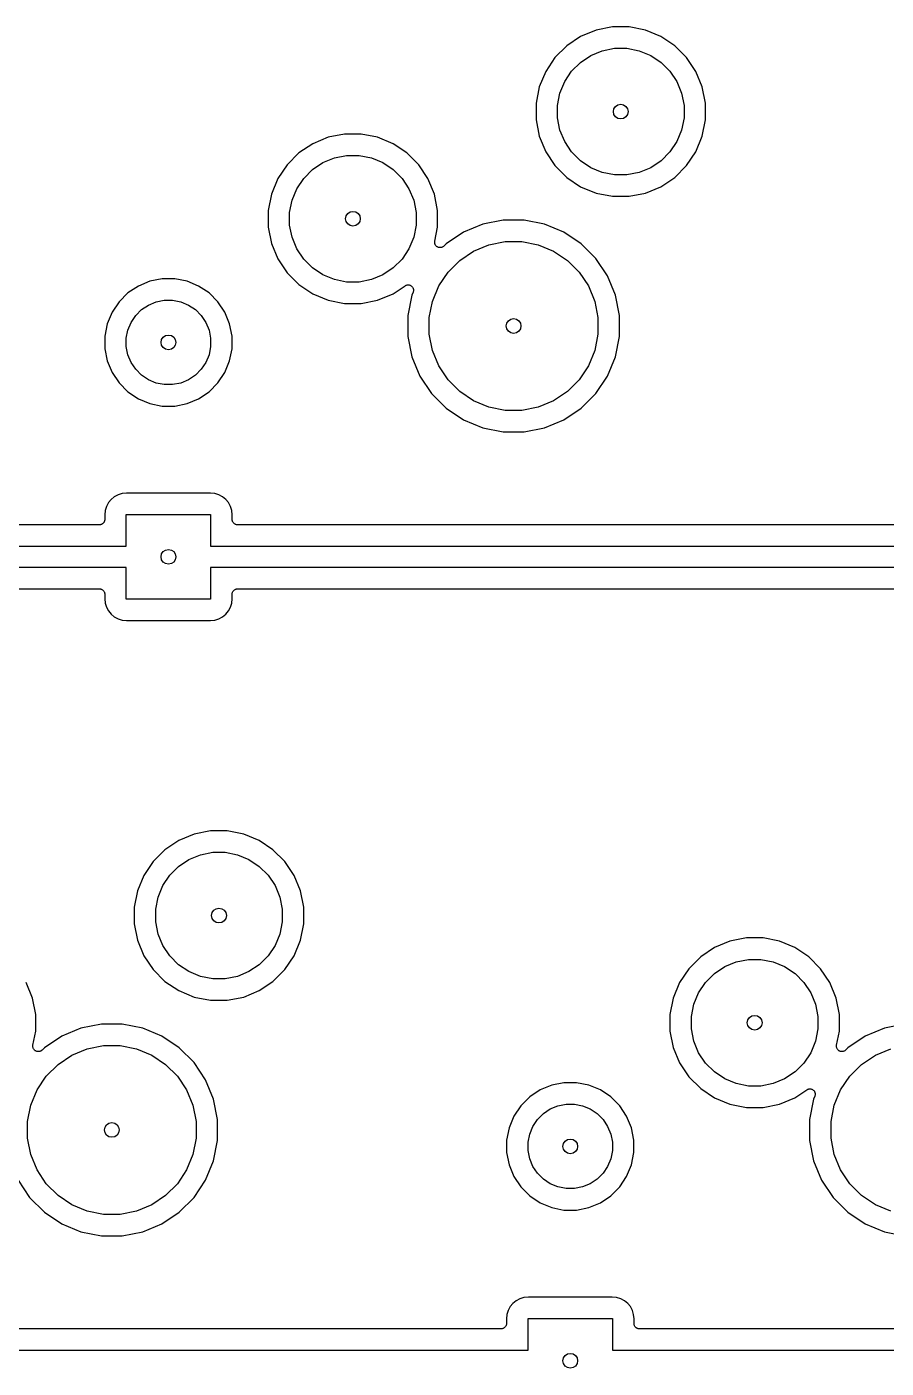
# Model space of a CAD drawing. Extents: x 1.5 to 15, y -8.3 to -3.1.
# Drawn here: x 7.509 to 8.311, y -7.097 to -5.846 of the extents above; entities that cross this region are included whole.
import ezdxf

# ---------------------------------------------------------------- set-up
doc = ezdxf.new("R2010")
doc.units = 0
doc.header["$MEASUREMENT"] = 0
doc.layers.add('BLACK', color=7, linetype='CONTINUOUS')

msp = doc.modelspace()

# ---------------------------------------------------------------- linework, layer by layer
at = {"layer": 'BLACK', "linetype": 'CONTINUOUS'}
for p, q in [((8.02564, -5.85465), (8.0127, -5.8633)), ((8.04003, -5.84869), (8.02564, -5.85465)), ((8.0553, -5.84565), (8.04003, -5.84869)), ((8.07088, -5.84565), (8.0553, -5.84565)), ((8.08615, -5.84869), (8.07088, -5.84565)), ((8.10054, -5.85465), (8.08615, -5.84869)), ((8.11349, -5.8633), (8.10054, -5.85465)), ((8.0127, -5.8633), (8.00168, -5.87431)), ((8.03512, -5.87237), (8.04586, -5.86792)), ((8.04586, -5.86792), (8.05727, -5.86565)), ((8.05727, -5.86565), (8.06891, -5.86565)), ((8.06891, -5.86565), (8.08032, -5.86792)), ((8.08032, -5.86792), (8.09106, -5.87237)), ((8.1245, -5.87431), (8.11349, -5.8633)), ((8.00168, -5.87431), (7.99303, -5.88726)), ((8.01722, -5.88706), (8.02545, -5.87883)), ((8.02545, -5.87883), (8.03512, -5.87237)), ((8.09106, -5.87237), (8.10074, -5.87883)), ((8.10074, -5.87883), (8.10896, -5.88706)), ((8.13315, -5.88726), (8.1245, -5.87431)), ((7.99303, -5.88726), (7.98707, -5.90165)), ((8.01076, -5.89673), (8.01722, -5.88706)), ((8.10896, -5.88706), (8.11542, -5.89673)), ((8.13911, -5.90165), (8.13315, -5.88726)), ((7.98707, -5.90165), (7.98404, -5.91692)), ((8.0063, -5.90748), (8.01076, -5.89673)), ((8.11542, -5.89673), (8.11988, -5.90748)), ((8.14215, -5.91692), (8.13911, -5.90165)), ((7.98404, -5.91692), (7.98404, -5.93249)), ((8.00404, -5.91889), (8.0063, -5.90748)), ((8.11988, -5.90748), (8.12215, -5.91889)), ((8.14215, -5.93249), (8.14215, -5.91692)), ((8.00404, -5.93052), (8.00404, -5.91889)), ((8.0063, -5.94193), (8.00404, -5.93052)), ((8.12215, -5.93052), (8.11988, -5.94193)), ((8.12215, -5.91889), (8.12215, -5.93052)), ((7.98404, -5.93249), (7.98707, -5.94776)), ((8.01076, -5.95268), (8.0063, -5.94193)), ((8.11988, -5.94193), (8.11542, -5.95268)), ((8.13911, -5.94776), (8.14215, -5.93249)), ((7.77564, -5.95465), (7.7627, -5.9633)), ((7.79003, -5.94869), (7.77564, -5.95465)), ((7.8053, -5.94565), (7.79003, -5.94869)), ((7.82088, -5.94565), (7.8053, -5.94565)), ((7.83615, -5.94869), (7.82088, -5.94565)), ((7.85054, -5.95465), (7.83615, -5.94869)), ((7.86349, -5.9633), (7.85054, -5.95465)), ((7.98707, -5.94776), (7.99303, -5.96215)), ((8.01722, -5.96235), (8.01076, -5.95268)), ((8.11542, -5.95268), (8.10896, -5.96235)), ((8.13315, -5.96215), (8.13911, -5.94776)), ((7.7627, -5.9633), (7.75168, -5.97431)), ((7.78512, -5.97237), (7.79586, -5.96792)), ((7.79586, -5.96792), (7.80727, -5.96565)), ((7.80727, -5.96565), (7.81891, -5.96565)), ((7.81891, -5.96565), (7.83032, -5.96792)), ((7.83032, -5.96792), (7.84106, -5.97237)), ((7.8745, -5.97431), (7.86349, -5.9633)), ((7.99303, -5.96215), (8.00168, -5.9751)), ((8.02545, -5.97058), (8.01722, -5.96235)), ((8.10896, -5.96235), (8.10074, -5.97058)), ((8.1245, -5.9751), (8.13315, -5.96215)), ((7.75168, -5.97431), (7.74303, -5.98726)), ((7.76722, -5.98706), (7.77545, -5.97883)), ((7.77545, -5.97883), (7.78512, -5.97237)), ((7.84106, -5.97237), (7.85074, -5.97883)), ((7.85074, -5.97883), (7.85896, -5.98706)), ((7.88315, -5.98726), (7.8745, -5.97431)), ((8.00168, -5.9751), (8.0127, -5.98611)), ((8.03512, -5.97704), (8.02545, -5.97058)), ((8.04586, -5.98149), (8.03512, -5.97704)), ((8.09106, -5.97704), (8.08032, -5.98149)), ((8.10074, -5.97058), (8.09106, -5.97704)), ((8.11349, -5.98611), (8.1245, -5.9751)), ((7.74303, -5.98726), (7.73707, -6.00165)), ((7.76076, -5.99673), (7.76722, -5.98706)), ((7.85896, -5.98706), (7.86542, -5.99673)), ((7.88911, -6.00165), (7.88315, -5.98726)), ((8.0127, -5.98611), (8.02564, -5.99476)), ((8.05727, -5.98376), (8.04586, -5.98149)), ((8.06891, -5.98376), (8.05727, -5.98376)), ((8.08032, -5.98149), (8.06891, -5.98376)), ((8.10054, -5.99476), (8.11349, -5.98611)), ((7.73707, -6.00165), (7.73404, -6.01692)), ((7.7563, -6.00748), (7.76076, -5.99673)), ((7.86542, -5.99673), (7.86988, -6.00748)), ((7.89215, -6.01692), (7.88911, -6.00165)), ((8.02564, -5.99476), (8.04003, -6.00072)), ((8.04003, -6.00072), (8.0553, -6.00376)), ((8.0553, -6.00376), (8.07088, -6.00376)), ((8.07088, -6.00376), (8.08615, -6.00072)), ((8.08615, -6.00072), (8.10054, -5.99476)), ((7.73404, -6.01692), (7.73404, -6.03249)), ((7.75404, -6.01889), (7.7563, -6.00748)), ((7.86988, -6.00748), (7.87215, -6.01889)), ((7.89215, -6.03249), (7.89215, -6.01692)), ((7.75404, -6.03052), (7.75404, -6.01889)), ((7.7563, -6.04193), (7.75404, -6.03052)), ((7.87215, -6.03052), (7.86988, -6.04193)), ((7.87215, -6.01889), (7.87215, -6.03052)), ((7.93429, -6.02976), (7.91632, -6.0372)), ((7.95337, -6.02596), (7.93429, -6.02976)), ((7.97282, -6.02596), (7.95337, -6.02596)), ((7.99189, -6.02976), (7.97282, -6.02596)), ((8.00986, -6.0372), (7.99189, -6.02976)), ((7.73404, -6.03249), (7.73707, -6.04776)), ((7.76076, -6.05268), (7.7563, -6.04193)), ((7.86988, -6.04193), (7.86542, -6.05268)), ((7.88952, -6.04568), (7.89215, -6.03249)), ((7.91632, -6.0372), (7.90015, -6.04801)), ((8.02603, -6.04801), (8.00986, -6.0372)), ((7.73707, -6.04776), (7.74303, -6.06215)), ((7.76722, -6.06235), (7.76076, -6.05268)), ((7.86542, -6.05268), (7.85896, -6.06235)), ((7.88943, -6.04664), (7.88947, -6.04616)), ((7.88943, -6.04665), (7.88943, -6.04664)), ((7.88947, -6.04713), (7.88943, -6.04665)), ((7.88943, -6.04665), (7.88943, -6.04665)), ((7.88947, -6.04616), (7.88952, -6.04568)), ((7.88952, -6.04761), (7.88947, -6.04713)), ((7.88952, -6.04762), (7.88952, -6.04761)), ((7.88952, -6.04763), (7.88952, -6.04762)), ((7.88966, -6.04809), (7.88952, -6.04763)), ((7.8898, -6.04855), (7.88966, -6.04809)), ((7.8898, -6.04856), (7.8898, -6.04855)), ((7.8898, -6.04855), (7.8898, -6.04855)), ((7.89003, -6.04899), (7.8898, -6.04856)), ((7.89025, -6.04941), (7.89003, -6.04899)), ((7.89026, -6.04942), (7.89025, -6.04941)), ((7.89056, -6.04979), (7.89026, -6.04942)), ((7.89026, -6.04942), (7.89026, -6.04942)), ((7.89087, -6.05017), (7.89056, -6.04979)), ((7.89087, -6.05018), (7.89087, -6.05017)), ((7.89087, -6.05017), (7.89087, -6.05017)), ((7.89124, -6.05048), (7.89087, -6.05018)), ((7.89161, -6.05079), (7.89124, -6.05048)), ((7.89162, -6.0508), (7.89161, -6.05079)), ((7.89163, -6.0508), (7.89162, -6.0508)), ((7.89205, -6.05103), (7.89163, -6.0508)), ((7.89247, -6.05126), (7.89205, -6.05103)), ((7.89248, -6.05126), (7.89247, -6.05126)), ((7.89248, -6.05127), (7.89248, -6.05126)), ((7.89295, -6.05141), (7.89248, -6.05127)), ((7.8934, -6.05155), (7.89295, -6.05141)), ((7.89341, -6.05155), (7.8934, -6.05155)), ((7.89342, -6.05156), (7.89341, -6.05155)), ((7.8939, -6.05161), (7.89342, -6.05156)), ((7.89437, -6.05166), (7.8939, -6.05161)), ((7.89438, -6.05166), (7.89437, -6.05166)), ((7.89439, -6.05166), (7.89438, -6.05166)), ((7.89486, -6.05162), (7.89439, -6.05166)), ((7.89535, -6.05157), (7.89486, -6.05162)), ((7.89536, -6.05157), (7.89535, -6.05157)), ((7.89535, -6.05157), (7.89535, -6.05157)), ((7.89582, -6.05144), (7.89536, -6.05157)), ((7.89628, -6.0513), (7.89582, -6.05144)), ((7.89629, -6.0513), (7.89628, -6.0513)), ((7.89673, -6.05107), (7.89629, -6.0513)), ((7.89629, -6.0513), (7.89629, -6.0513)), ((7.89715, -6.05085), (7.89673, -6.05107)), ((7.89716, -6.05085), (7.89715, -6.05085)), ((7.89715, -6.05085), (7.89715, -6.05085)), ((7.89753, -6.05054), (7.89716, -6.05085)), ((7.89791, -6.05024), (7.89753, -6.05054)), ((7.89792, -6.05023), (7.89791, -6.05024)), ((7.89796, -6.05019), (7.89792, -6.05023)), ((7.89792, -6.05023), (7.89792, -6.05023)), ((7.89792, -6.05023), (7.89792, -6.05023)), ((7.90015, -6.04801), (7.89796, -6.05019)), ((7.9129, -6.06354), (7.92579, -6.05493)), ((7.92579, -6.05493), (7.94012, -6.04899)), ((7.94012, -6.04899), (7.95534, -6.04596)), ((7.95534, -6.04596), (7.97085, -6.04596)), ((7.97085, -6.04596), (7.98606, -6.04899)), ((7.98606, -6.04899), (8.00039, -6.05493)), ((8.00039, -6.05493), (8.01328, -6.06354)), ((8.03979, -6.06176), (8.02603, -6.04801)), ((7.74303, -6.06215), (7.75168, -6.0751)), ((7.77545, -6.07058), (7.76722, -6.06235)), ((7.85896, -6.06235), (7.85074, -6.07058)), ((7.90193, -6.07451), (7.9129, -6.06354)), ((8.01328, -6.06354), (8.02425, -6.07451)), ((8.05059, -6.07793), (8.03979, -6.06176)), ((7.63512, -6.08069), (7.62365, -6.08297)), ((7.64681, -6.08069), (7.63512, -6.08069)), ((7.65828, -6.08297), (7.64681, -6.08069)), ((7.75168, -6.0751), (7.7627, -6.08611)), ((7.78512, -6.07704), (7.77545, -6.07058)), ((7.79586, -6.08149), (7.78512, -6.07704)), ((7.84106, -6.07704), (7.83032, -6.08149)), ((7.85074, -6.07058), (7.84106, -6.07704)), ((7.89331, -6.08741), (7.90193, -6.07451)), ((8.02425, -6.07451), (8.03287, -6.08741)), ((8.05804, -6.0959), (8.05059, -6.07793)), ((7.61284, -6.08745), (7.60312, -6.09394)), ((7.62365, -6.08297), (7.61284, -6.08745)), ((7.66909, -6.08745), (7.65828, -6.08297)), ((7.67881, -6.09394), (7.66909, -6.08745)), ((7.7627, -6.08611), (7.77564, -6.09476)), ((7.80727, -6.08376), (7.79586, -6.08149)), ((7.81891, -6.08376), (7.80727, -6.08376)), ((7.83032, -6.08149), (7.81891, -6.08376)), ((7.85054, -6.09476), (7.86183, -6.08722)), ((7.86183, -6.08722), (7.86188, -6.08718)), ((7.86188, -6.08718), (7.86188, -6.08718)), ((7.86188, -6.08718), (7.86188, -6.08718)), ((7.86188, -6.08718), (7.86189, -6.08718)), ((7.86189, -6.08718), (7.86232, -6.08695)), ((7.86232, -6.08695), (7.86274, -6.08673)), ((7.86274, -6.08673), (7.86275, -6.08673)), ((7.86275, -6.08673), (7.86276, -6.08673)), ((7.86276, -6.08673), (7.86322, -6.0866)), ((7.86322, -6.0866), (7.86368, -6.08646)), ((7.86368, -6.08646), (7.86369, -6.08646)), ((7.86369, -6.08646), (7.86417, -6.08642)), ((7.86369, -6.08646), (7.86369, -6.08646)), ((7.86417, -6.08642), (7.86465, -6.08637)), ((7.86465, -6.08637), (7.86466, -6.08637)), ((7.86466, -6.08637), (7.86467, -6.08637)), ((7.86467, -6.08637), (7.86516, -6.08643)), ((7.86516, -6.08643), (7.86562, -6.08648)), ((7.86562, -6.08648), (7.86563, -6.08648)), ((7.86563, -6.08648), (7.86564, -6.08648)), ((7.86564, -6.08648), (7.86611, -6.08663)), ((7.86611, -6.08663), (7.86655, -6.08677)), ((7.86655, -6.08677), (7.86656, -6.08677)), ((7.86656, -6.08677), (7.86657, -6.08677)), ((7.86657, -6.08677), (7.867, -6.08701)), ((7.867, -6.08701), (7.86741, -6.08723)), ((7.86741, -6.08723), (7.86742, -6.08724)), ((7.86742, -6.08724), (7.86742, -6.08724)), ((7.86742, -6.08724), (7.8678, -6.08755)), ((7.8678, -6.08755), (7.86816, -6.08786)), ((7.86923, -6.09329), (7.86814, -6.0959)), ((7.86816, -6.08786), (7.86817, -6.08786)), ((7.86817, -6.08786), (7.86817, -6.08787)), ((7.86817, -6.08787), (7.86848, -6.08824)), ((7.86848, -6.08824), (7.86878, -6.08861)), ((7.86878, -6.08861), (7.86878, -6.08862)), ((7.86878, -6.08862), (7.86879, -6.08862)), ((7.86879, -6.08862), (7.86902, -6.08906)), ((7.86902, -6.08906), (7.86924, -6.08948)), ((7.86937, -6.09283), (7.86923, -6.09329)), ((7.86924, -6.08948), (7.86924, -6.08948)), ((7.86924, -6.08948), (7.86924, -6.08949)), ((7.86924, -6.08949), (7.86938, -6.08996)), ((7.86951, -6.09237), (7.86937, -6.09283)), ((7.86938, -6.08996), (7.86952, -6.09041)), ((7.86956, -6.09188), (7.86951, -6.09235)), ((7.86951, -6.09235), (7.86951, -6.09236)), ((7.86951, -6.09236), (7.86951, -6.09237)), ((7.86952, -6.09041), (7.86952, -6.09042)), ((7.86952, -6.09042), (7.86952, -6.09042)), ((7.86952, -6.09042), (7.86956, -6.09092)), ((7.86956, -6.09092), (7.86961, -6.09138)), ((7.86961, -6.09139), (7.86956, -6.09188)), ((7.86961, -6.09138), (7.86961, -6.09139)), ((7.86961, -6.09139), (7.86961, -6.09139)), ((7.88738, -6.10174), (7.89331, -6.08741)), ((8.03287, -6.08741), (8.0388, -6.10174)), ((7.59485, -6.10221), (7.58835, -6.11194)), ((7.60312, -6.09394), (7.59485, -6.10221)), ((7.61587, -6.10948), (7.62232, -6.10517)), ((7.62232, -6.10517), (7.62948, -6.1022)), ((7.62948, -6.1022), (7.63709, -6.10069)), ((7.63709, -6.10069), (7.64484, -6.10069)), ((7.64484, -6.10069), (7.65245, -6.1022)), ((7.65245, -6.1022), (7.65961, -6.10517)), ((7.65961, -6.10517), (7.66606, -6.10948)), ((7.68708, -6.10221), (7.67881, -6.09394)), ((7.69358, -6.11194), (7.68708, -6.10221)), ((7.77564, -6.09476), (7.79003, -6.10072)), ((7.79003, -6.10072), (7.8053, -6.10376)), ((7.8053, -6.10376), (7.82088, -6.10376)), ((7.82088, -6.10376), (7.83615, -6.10072)), ((7.83615, -6.10072), (7.85054, -6.09476)), ((7.86814, -6.0959), (7.86435, -6.11498)), ((7.88435, -6.11695), (7.88738, -6.10174)), ((8.0388, -6.10174), (8.04183, -6.11695)), ((8.06183, -6.11498), (8.05804, -6.0959)), ((7.58835, -6.11194), (7.58388, -6.12274)), ((7.60608, -6.12141), (7.61038, -6.11496)), ((7.61038, -6.11496), (7.61587, -6.10948)), ((7.66606, -6.10948), (7.67155, -6.11496)), ((7.67155, -6.11496), (7.67585, -6.12141)), ((7.69805, -6.12274), (7.69358, -6.11194)), ((7.86435, -6.11498), (7.86435, -6.13443)), ((7.88435, -6.13246), (7.88435, -6.11695)), ((8.04183, -6.11695), (8.04183, -6.13246)), ((8.06183, -6.13443), (8.06183, -6.11498)), ((7.58388, -6.12274), (7.58159, -6.13421)), ((7.60159, -6.13618), (7.60311, -6.12858)), ((7.60311, -6.12858), (7.60608, -6.12141)), ((7.67585, -6.12141), (7.67882, -6.12858)), ((7.67882, -6.12858), (7.68033, -6.13618)), ((7.70033, -6.13421), (7.69805, -6.12274)), ((7.58159, -6.13421), (7.58159, -6.14591)), ((7.60159, -6.14394), (7.60159, -6.13618)), ((7.68033, -6.13618), (7.68033, -6.14394)), ((7.70033, -6.14591), (7.70033, -6.13421)), ((7.86435, -6.13443), (7.86814, -6.15351)), ((7.88738, -6.14767), (7.88435, -6.13246)), ((8.04183, -6.13246), (8.0388, -6.14767)), ((8.05804, -6.15351), (8.06183, -6.13443)), ((7.58159, -6.14591), (7.58388, -6.15738)), ((7.60311, -6.15154), (7.60159, -6.14394)), ((7.60608, -6.15871), (7.60311, -6.15154)), ((7.67882, -6.15154), (7.67585, -6.15871)), ((7.68033, -6.14394), (7.67882, -6.15154)), ((7.69805, -6.15738), (7.70033, -6.14591)), ((7.86814, -6.15351), (7.87559, -6.17148)), ((7.89331, -6.162), (7.88738, -6.14767)), ((8.0388, -6.14767), (8.03287, -6.162)), ((8.05059, -6.17148), (8.05804, -6.15351)), ((7.58388, -6.15738), (7.58835, -6.16818)), ((7.58835, -6.16818), (7.59485, -6.17791)), ((7.61038, -6.16516), (7.60608, -6.15871)), ((7.61587, -6.17064), (7.61038, -6.16516)), ((7.67155, -6.16516), (7.66606, -6.17064)), ((7.67585, -6.15871), (7.67155, -6.16516)), ((7.68708, -6.17791), (7.69358, -6.16818)), ((7.69358, -6.16818), (7.69805, -6.15738)), ((7.90193, -6.1749), (7.89331, -6.162)), ((8.03287, -6.162), (8.02425, -6.1749)), ((7.59485, -6.17791), (7.60312, -6.18617)), ((7.62232, -6.17495), (7.61587, -6.17064)), ((7.62948, -6.17792), (7.62232, -6.17495)), ((7.63709, -6.17943), (7.62948, -6.17792)), ((7.64484, -6.17943), (7.63709, -6.17943)), ((7.65245, -6.17792), (7.64484, -6.17943)), ((7.65961, -6.17495), (7.65245, -6.17792)), ((7.66606, -6.17064), (7.65961, -6.17495)), ((7.67881, -6.18617), (7.68708, -6.17791)), ((7.87559, -6.17148), (7.88639, -6.18765)), ((7.9129, -6.18587), (7.90193, -6.1749)), ((8.02425, -6.1749), (8.01328, -6.18587)), ((8.03979, -6.18765), (8.05059, -6.17148)), ((7.60312, -6.18617), (7.61284, -6.19267)), ((7.61284, -6.19267), (7.62365, -6.19715)), ((7.65828, -6.19715), (7.66909, -6.19267)), ((7.66909, -6.19267), (7.67881, -6.18617)), ((7.88639, -6.18765), (7.90015, -6.2014)), ((7.92579, -6.19448), (7.9129, -6.18587)), ((8.01328, -6.18587), (8.00039, -6.19448)), ((8.02603, -6.2014), (8.03979, -6.18765)), ((7.62365, -6.19715), (7.63512, -6.19943)), ((7.63512, -6.19943), (7.64681, -6.19943)), ((7.64681, -6.19943), (7.65828, -6.19715)), ((7.90015, -6.2014), (7.91632, -6.21221)), ((7.94012, -6.20042), (7.92579, -6.19448)), ((7.95534, -6.20344), (7.94012, -6.20042)), ((7.97085, -6.20344), (7.95534, -6.20344)), ((7.98606, -6.20042), (7.97085, -6.20344)), ((8.00039, -6.19448), (7.98606, -6.20042)), ((8.00986, -6.21221), (8.02603, -6.2014)), ((7.91632, -6.21221), (7.93429, -6.21965)), ((7.99189, -6.21965), (8.00986, -6.21221)), ((7.93429, -6.21965), (7.95337, -6.22344)), ((7.95337, -6.22344), (7.97282, -6.22344)), ((7.97282, -6.22344), (7.99189, -6.21965)), ((7.59767, -6.28098), (7.5939, -6.28212)), ((7.60184, -6.28057), (7.59767, -6.28098)), ((7.68009, -6.28057), (7.60184, -6.28057)), ((7.68426, -6.28098), (7.68009, -6.28057)), ((7.68803, -6.28212), (7.68426, -6.28098)), ((7.58303, -6.293), (7.58188, -6.29677)), ((7.58488, -6.28952), (7.58303, -6.293)), ((7.58738, -6.28648), (7.58488, -6.28952)), ((7.59043, -6.28398), (7.58738, -6.28648)), ((7.5939, -6.28212), (7.59043, -6.28398)), ((7.6915, -6.28398), (7.68803, -6.28212)), ((7.69455, -6.28648), (7.6915, -6.28398)), ((7.69704, -6.28952), (7.69455, -6.28648)), ((7.6989, -6.293), (7.69704, -6.28952)), ((7.70005, -6.29677), (7.6989, -6.293)), ((7.58136, -6.30626), (7.58122, -6.3067)), ((7.58137, -6.30624), (7.58136, -6.30626)), ((7.58142, -6.30576), (7.58137, -6.30622)), ((7.58137, -6.30622), (7.58137, -6.30624)), ((7.58147, -6.30529), (7.58142, -6.30576)), ((7.58188, -6.29677), (7.58147, -6.30093)), ((7.58147, -6.30093), (7.58147, -6.30522)), ((7.58147, -6.30522), (7.58147, -6.30525)), ((7.58147, -6.30525), (7.58147, -6.30525)), ((7.58147, -6.30525), (7.58147, -6.30525)), ((7.58147, -6.30525), (7.58147, -6.30529)), ((7.60159, -6.33022), (7.60159, -6.30069)), ((7.60159, -6.30069), (7.68033, -6.30069)), ((7.68033, -6.30069), (7.68033, -6.33022)), ((7.70046, -6.30093), (7.70005, -6.29677)), ((7.70046, -6.30522), (7.70046, -6.30093)), ((7.7005, -6.30569), (7.70046, -6.30522)), ((7.70054, -6.30615), (7.7005, -6.30569)), ((7.70055, -6.30617), (7.70054, -6.30615)), ((7.70055, -6.30619), (7.70055, -6.30617)), ((7.70069, -6.30664), (7.70055, -6.30619)), ((7.57647, -6.31022), (6.95546, -6.31022)), ((7.57694, -6.31017), (7.57647, -6.31022)), ((7.57741, -6.31013), (7.57694, -6.31017)), ((7.57743, -6.31012), (7.57741, -6.31013)), ((7.57744, -6.31012), (7.57743, -6.31012)), ((7.5779, -6.30999), (7.57744, -6.31012)), ((7.57835, -6.30985), (7.5779, -6.30999)), ((7.57836, -6.30984), (7.57835, -6.30985)), ((7.57838, -6.30984), (7.57836, -6.30984)), ((7.57879, -6.30962), (7.57838, -6.30984)), ((7.57921, -6.3094), (7.57879, -6.30962)), ((7.57923, -6.30939), (7.57921, -6.3094)), ((7.57924, -6.30938), (7.57923, -6.30939)), ((7.57961, -6.30908), (7.57924, -6.30938)), ((7.57997, -6.30879), (7.57961, -6.30908)), ((7.57998, -6.30878), (7.57997, -6.30879)), ((7.58, -6.30876), (7.57998, -6.30878)), ((7.5803, -6.3084), (7.58, -6.30876)), ((7.5806, -6.30804), (7.5803, -6.3084)), ((7.58061, -6.30803), (7.5806, -6.30804)), ((7.58062, -6.30801), (7.58061, -6.30803)), ((7.58084, -6.3076), (7.58062, -6.30801)), ((7.58107, -6.30719), (7.58084, -6.3076)), ((7.58108, -6.30715), (7.58107, -6.30717)), ((7.58107, -6.30717), (7.58107, -6.30719)), ((7.58122, -6.3067), (7.58108, -6.30715)), ((7.70082, -6.30709), (7.70069, -6.30664)), ((7.70083, -6.30711), (7.70082, -6.30709)), ((7.70083, -6.30712), (7.70083, -6.30711)), ((7.70105, -6.30754), (7.70083, -6.30712)), ((7.70127, -6.30795), (7.70105, -6.30754)), ((7.70128, -6.30797), (7.70127, -6.30795)), ((7.70129, -6.30798), (7.70128, -6.30797)), ((7.70159, -6.30835), (7.70129, -6.30798)), ((7.70188, -6.30871), (7.70159, -6.30835)), ((7.7019, -6.30873), (7.70188, -6.30871)), ((7.70191, -6.30874), (7.7019, -6.30873)), ((7.70227, -6.30904), (7.70191, -6.30874)), ((7.70263, -6.30934), (7.70227, -6.30904)), ((7.70265, -6.30935), (7.70263, -6.30934)), ((7.70266, -6.30936), (7.70265, -6.30935)), ((7.70307, -6.30959), (7.70266, -6.30936)), ((7.70349, -6.30981), (7.70307, -6.30959)), ((7.7035, -6.30982), (7.70349, -6.30981)), ((7.70352, -6.30983), (7.7035, -6.30982)), ((7.70397, -6.30996), (7.70352, -6.30983)), ((7.70442, -6.31011), (7.70397, -6.30996)), ((7.70443, -6.31011), (7.70442, -6.31011)), ((7.70445, -6.31011), (7.70443, -6.31011)), ((7.70492, -6.31016), (7.70445, -6.31011)), ((7.70539, -6.31022), (7.70492, -6.31016)), ((7.70542, -6.31022), (7.70539, -6.31022)), ((7.70546, -6.31022), (7.70542, -6.31022)), ((7.70542, -6.31022), (7.70542, -6.31022)), ((7.70542, -6.31022), (7.70542, -6.31022)), ((8.32647, -6.31022), (7.70546, -6.31022)), ((6.93033, -6.33022), (7.60159, -6.33022)), ((7.68033, -6.33022), (8.35159, -6.33022)), ((7.60159, -6.3499), (6.93033, -6.3499)), ((7.60159, -6.37943), (7.60159, -6.3499)), ((8.35159, -6.3499), (7.68033, -6.3499)), ((7.68033, -6.3499), (7.68033, -6.37943)), ((6.95546, -6.3699), (7.57647, -6.3699)), ((7.57647, -6.3699), (7.57651, -6.3699)), ((7.57651, -6.3699), (7.57651, -6.3699)), ((7.57651, -6.3699), (7.57651, -6.3699)), ((7.57651, -6.3699), (7.57654, -6.3699)), ((7.57654, -6.3699), (7.57701, -6.36995)), ((7.57701, -6.36995), (7.57748, -6.37)), ((7.57748, -6.37), (7.5775, -6.37001)), ((7.5775, -6.37001), (7.57751, -6.37001)), ((7.57751, -6.37001), (7.57796, -6.37015)), ((7.57796, -6.37015), (7.57841, -6.37029)), ((7.57841, -6.37029), (7.57843, -6.3703)), ((7.57843, -6.3703), (7.57844, -6.37031)), ((7.57844, -6.37031), (7.57885, -6.37053)), ((7.57885, -6.37053), (7.57927, -6.37076)), ((7.57927, -6.37076), (7.57928, -6.37077)), ((7.57928, -6.37077), (7.5793, -6.37078)), ((7.5793, -6.37078), (7.57966, -6.37108)), ((7.57966, -6.37108), (7.58002, -6.37138)), ((7.58002, -6.37138), (7.58003, -6.37139)), ((7.58003, -6.37139), (7.58005, -6.3714)), ((7.58005, -6.3714), (7.58034, -6.37177)), ((7.58034, -6.37177), (7.58064, -6.37213)), ((7.58064, -6.37213), (7.58065, -6.37215)), ((7.58065, -6.37215), (7.58066, -6.37216)), ((7.58066, -6.37216), (7.58088, -6.37258)), ((7.58088, -6.37258), (7.5811, -6.373)), ((7.5811, -6.373), (7.5811, -6.37301)), ((7.5811, -6.37301), (7.58111, -6.37303)), ((7.58111, -6.37303), (7.58124, -6.37348)), ((7.58124, -6.37348), (7.58138, -6.37393)), ((7.58138, -6.37393), (7.58138, -6.37395)), ((7.58138, -6.37395), (7.58138, -6.37396)), ((7.58138, -6.37396), (7.58143, -6.37443)), ((7.58143, -6.37443), (7.58147, -6.3749)), ((7.58147, -6.3749), (7.58147, -6.37918)), ((7.58147, -6.37918), (7.58188, -6.38335)), ((7.68033, -6.37943), (7.60159, -6.37943)), ((7.70005, -6.38335), (7.70046, -6.37918)), ((7.70046, -6.37483), (7.70051, -6.37436)), ((7.70046, -6.37487), (7.70046, -6.37483)), ((7.70046, -6.3749), (7.70046, -6.37487)), ((7.70046, -6.37487), (7.70046, -6.37487)), ((7.70046, -6.37487), (7.70046, -6.37487)), ((7.70046, -6.37918), (7.70046, -6.3749)), ((7.70051, -6.37436), (7.70056, -6.3739)), ((7.70056, -6.37386), (7.70071, -6.37341)), ((7.70056, -6.37388), (7.70056, -6.37386)), ((7.70056, -6.3739), (7.70056, -6.37388)), ((7.70071, -6.37341), (7.70085, -6.37296)), ((7.70085, -6.37295), (7.70086, -6.37293)), ((7.70085, -6.37296), (7.70085, -6.37295)), ((7.70086, -6.37293), (7.70109, -6.37252)), ((7.70109, -6.37252), (7.70131, -6.37211)), ((7.70131, -6.37211), (7.70132, -6.37209)), ((7.70132, -6.37209), (7.70133, -6.37208)), ((7.70133, -6.37208), (7.70163, -6.37172)), ((7.70163, -6.37172), (7.70193, -6.37135)), ((7.70193, -6.37135), (7.70195, -6.37134)), ((7.70195, -6.37134), (7.70196, -6.37133)), ((7.70196, -6.37133), (7.70232, -6.37103)), ((7.70232, -6.37103), (7.70269, -6.37074)), ((7.70269, -6.37074), (7.7027, -6.37073)), ((7.7027, -6.37073), (7.70272, -6.37072)), ((7.70272, -6.37072), (7.70313, -6.3705)), ((7.70313, -6.3705), (7.70355, -6.37028)), ((7.70355, -6.37028), (7.70357, -6.37027)), ((7.70357, -6.37027), (7.70358, -6.37027)), ((7.70358, -6.37027), (7.70403, -6.37013)), ((7.70403, -6.37013), (7.70448, -6.37)), ((7.70448, -6.37), (7.7045, -6.37)), ((7.7045, -6.37), (7.70452, -6.36999)), ((7.70452, -6.36999), (7.70499, -6.36995)), ((7.70499, -6.36995), (7.70546, -6.3699)), ((7.70546, -6.3699), (8.32647, -6.3699)), ((7.58188, -6.38335), (7.58303, -6.38712)), ((7.58303, -6.38712), (7.58488, -6.39059)), ((7.58488, -6.39059), (7.58738, -6.39364)), ((7.58738, -6.39364), (7.59043, -6.39614)), ((7.6915, -6.39614), (7.69455, -6.39364)), ((7.69455, -6.39364), (7.69704, -6.39059)), ((7.69704, -6.39059), (7.6989, -6.38712)), ((7.6989, -6.38712), (7.70005, -6.38335)), ((7.59043, -6.39614), (7.5939, -6.398)), ((7.5939, -6.398), (7.59767, -6.39914)), ((7.59767, -6.39914), (7.60184, -6.39955)), ((7.60184, -6.39955), (7.68009, -6.39955)), ((7.68009, -6.39955), (7.68426, -6.39914)), ((7.68426, -6.39914), (7.68803, -6.398)), ((7.68803, -6.398), (7.6915, -6.39614)), ((7.65064, -6.60465), (7.6377, -6.6133)), ((7.66503, -6.59869), (7.65064, -6.60465)), ((7.6803, -6.59565), (7.66503, -6.59869)), ((7.69588, -6.59565), (7.6803, -6.59565)), ((7.71115, -6.59869), (7.69588, -6.59565)), ((7.72554, -6.60465), (7.71115, -6.59869)), ((7.73849, -6.6133), (7.72554, -6.60465)), ((7.6377, -6.6133), (7.62668, -6.62431)), ((7.66012, -6.62237), (7.67086, -6.61792)), ((7.67086, -6.61792), (7.68227, -6.61565)), ((7.68227, -6.61565), (7.69391, -6.61565)), ((7.69391, -6.61565), (7.70532, -6.61792)), ((7.70532, -6.61792), (7.71606, -6.62237)), ((7.7495, -6.62431), (7.73849, -6.6133)), ((7.62668, -6.62431), (7.61803, -6.63726)), ((7.64222, -6.63706), (7.65045, -6.62883)), ((7.65045, -6.62883), (7.66012, -6.62237)), ((7.71606, -6.62237), (7.72574, -6.62883)), ((7.72574, -6.62883), (7.73396, -6.63706)), ((7.75815, -6.63726), (7.7495, -6.62431)), ((7.61803, -6.63726), (7.61207, -6.65165)), ((7.63576, -6.64673), (7.64222, -6.63706)), ((7.73396, -6.63706), (7.74042, -6.64673)), ((7.76411, -6.65165), (7.75815, -6.63726)), ((7.61207, -6.65165), (7.60904, -6.66692)), ((7.6313, -6.65748), (7.63576, -6.64673)), ((7.74042, -6.64673), (7.74488, -6.65748)), ((7.76715, -6.66692), (7.76411, -6.65165)), ((7.60904, -6.66692), (7.60904, -6.68249)), ((7.62904, -6.66889), (7.6313, -6.65748)), ((7.62904, -6.68052), (7.62904, -6.66889)), ((7.74488, -6.65748), (7.74715, -6.66889)), ((7.74715, -6.66889), (7.74715, -6.68052)), ((7.76715, -6.68249), (7.76715, -6.66692)), ((7.6313, -6.69193), (7.62904, -6.68052)), ((7.74715, -6.68052), (7.74488, -6.69193)), ((7.60904, -6.68249), (7.61207, -6.69776)), ((7.63576, -6.70268), (7.6313, -6.69193)), ((7.74488, -6.69193), (7.74042, -6.70268)), ((7.76411, -6.69776), (7.76715, -6.68249)), ((7.61207, -6.69776), (7.61803, -6.71215)), ((7.64222, -6.71235), (7.63576, -6.70268)), ((7.74042, -6.70268), (7.73396, -6.71235)), ((7.75815, -6.71215), (7.76411, -6.69776)), ((8.15064, -6.70465), (8.1377, -6.7133)), ((8.16503, -6.69869), (8.15064, -6.70465)), ((8.1803, -6.69565), (8.16503, -6.69869)), ((8.19588, -6.69565), (8.1803, -6.69565)), ((8.21115, -6.69869), (8.19588, -6.69565)), ((8.22554, -6.70465), (8.21115, -6.69869)), ((8.23849, -6.7133), (8.22554, -6.70465)), ((7.61803, -6.71215), (7.62668, -6.7251)), ((7.65045, -6.72058), (7.64222, -6.71235)), ((7.73396, -6.71235), (7.72574, -6.72058)), ((7.7495, -6.7251), (7.75815, -6.71215)), ((8.1377, -6.7133), (8.12668, -6.72431)), ((8.16012, -6.72237), (8.17086, -6.71792)), ((8.17086, -6.71792), (8.18227, -6.71565)), ((8.18227, -6.71565), (8.19391, -6.71565)), ((8.19391, -6.71565), (8.20532, -6.71792)), ((8.20532, -6.71792), (8.21606, -6.72237)), ((8.2495, -6.72431), (8.23849, -6.7133)), ((7.62668, -6.7251), (7.6377, -6.73611)), ((7.66012, -6.72704), (7.65045, -6.72058)), ((7.67086, -6.73149), (7.66012, -6.72704)), ((7.68227, -6.73376), (7.67086, -6.73149)), ((7.70532, -6.73149), (7.69391, -6.73376)), ((7.71606, -6.72704), (7.70532, -6.73149)), ((7.72574, -6.72058), (7.71606, -6.72704)), ((7.73849, -6.73611), (7.7495, -6.7251)), ((8.12668, -6.72431), (8.11803, -6.73726)), ((8.14222, -6.73706), (8.15045, -6.72883)), ((8.15045, -6.72883), (8.16012, -6.72237)), ((8.21606, -6.72237), (8.22574, -6.72883)), ((8.22574, -6.72883), (8.23396, -6.73706)), ((8.25815, -6.73726), (8.2495, -6.72431)), ((7.51411, -6.75165), (7.50815, -6.73726)), ((7.6377, -6.73611), (7.65064, -6.74476)), ((7.69391, -6.73376), (7.68227, -6.73376)), ((7.72554, -6.74476), (7.73849, -6.73611)), ((8.11803, -6.73726), (8.11207, -6.75165)), ((8.13576, -6.74673), (8.14222, -6.73706)), ((8.23396, -6.73706), (8.24042, -6.74673)), ((8.26411, -6.75165), (8.25815, -6.73726)), ((7.51715, -6.76692), (7.51411, -6.75165)), ((7.65064, -6.74476), (7.66503, -6.75072)), ((7.66503, -6.75072), (7.6803, -6.75376)), ((7.6803, -6.75376), (7.69588, -6.75376)), ((7.69588, -6.75376), (7.71115, -6.75072)), ((7.71115, -6.75072), (7.72554, -6.74476)), ((8.11207, -6.75165), (8.10904, -6.76692)), ((8.1313, -6.75748), (8.13576, -6.74673)), ((8.24042, -6.74673), (8.24488, -6.75748)), ((8.26715, -6.76692), (8.26411, -6.75165)), ((7.51715, -6.78249), (7.51715, -6.76692)), ((8.10904, -6.76692), (8.10904, -6.78249)), ((8.12904, -6.76889), (8.1313, -6.75748)), ((8.12904, -6.78052), (8.12904, -6.76889)), ((8.24488, -6.75748), (8.24715, -6.76889)), ((8.24715, -6.76889), (8.24715, -6.78052)), ((8.26715, -6.78249), (8.26715, -6.76692)), ((7.55929, -6.77976), (7.54132, -6.7872)), ((7.57837, -6.77596), (7.55929, -6.77976)), ((7.59782, -6.77596), (7.57837, -6.77596)), ((7.61689, -6.77976), (7.59782, -6.77596)), ((7.63486, -6.7872), (7.61689, -6.77976)), ((8.1313, -6.79193), (8.12904, -6.78052)), ((8.24715, -6.78052), (8.24488, -6.79193)), ((8.30929, -6.77976), (8.29132, -6.7872)), ((8.32837, -6.77596), (8.30929, -6.77976)), ((7.51452, -6.79568), (7.51715, -6.78249)), ((7.54132, -6.7872), (7.52515, -6.79801)), ((7.65103, -6.79801), (7.63486, -6.7872)), ((8.10904, -6.78249), (8.11207, -6.79776)), ((8.13576, -6.80268), (8.1313, -6.79193)), ((8.24488, -6.79193), (8.24042, -6.80268)), ((8.26452, -6.79568), (8.26715, -6.78249)), ((8.29132, -6.7872), (8.27515, -6.79801)), ((7.51443, -6.79664), (7.51447, -6.79616)), ((7.51443, -6.79665), (7.51443, -6.79664)), ((7.51447, -6.79713), (7.51443, -6.79665)), ((7.51443, -6.79665), (7.51443, -6.79665)), ((7.51447, -6.79616), (7.51452, -6.79568)), ((7.51452, -6.79761), (7.51447, -6.79713)), ((7.51452, -6.79762), (7.51452, -6.79761)), ((7.51452, -6.79763), (7.51452, -6.79762)), ((7.51466, -6.79809), (7.51452, -6.79763)), ((7.5148, -6.79855), (7.51466, -6.79809)), ((7.5148, -6.79856), (7.5148, -6.79855)), ((7.5148, -6.79855), (7.5148, -6.79855)), ((7.51503, -6.79899), (7.5148, -6.79856)), ((7.51525, -6.79941), (7.51503, -6.79899)), ((7.51526, -6.79942), (7.51525, -6.79941)), ((7.51556, -6.79979), (7.51526, -6.79942)), ((7.51526, -6.79942), (7.51526, -6.79942)), ((7.51587, -6.80017), (7.51556, -6.79979)), ((7.51587, -6.80018), (7.51587, -6.80017)), ((7.51587, -6.80017), (7.51587, -6.80017)), ((7.51624, -6.80048), (7.51587, -6.80018)), ((7.51661, -6.80079), (7.51624, -6.80048)), ((7.51662, -6.8008), (7.51661, -6.80079)), ((7.51663, -6.8008), (7.51662, -6.8008)), ((7.51705, -6.80103), (7.51663, -6.8008)), ((7.51747, -6.80126), (7.51705, -6.80103)), ((7.51748, -6.80126), (7.51747, -6.80126)), ((7.51748, -6.80127), (7.51748, -6.80126)), ((7.51795, -6.80141), (7.51748, -6.80127)), ((7.5184, -6.80155), (7.51795, -6.80141)), ((7.51841, -6.80155), (7.5184, -6.80155)), ((7.51842, -6.80156), (7.51841, -6.80155)), ((7.5189, -6.80161), (7.51842, -6.80156)), ((7.51937, -6.80166), (7.5189, -6.80161)), ((7.51938, -6.80166), (7.51937, -6.80166)), ((7.51939, -6.80166), (7.51938, -6.80166)), ((7.51986, -6.80162), (7.51939, -6.80166)), ((7.52035, -6.80157), (7.51986, -6.80162)), ((7.52036, -6.80157), (7.52035, -6.80157)), ((7.52035, -6.80157), (7.52035, -6.80157)), ((7.52082, -6.80144), (7.52036, -6.80157)), ((7.52128, -6.8013), (7.52082, -6.80144)), ((7.52129, -6.8013), (7.52128, -6.8013)), ((7.52173, -6.80107), (7.52129, -6.8013)), ((7.52129, -6.8013), (7.52129, -6.8013)), ((7.52215, -6.80085), (7.52173, -6.80107)), ((7.52216, -6.80085), (7.52215, -6.80085)), ((7.52215, -6.80085), (7.52215, -6.80085)), ((7.52253, -6.80054), (7.52216, -6.80085)), ((7.52291, -6.80024), (7.52253, -6.80054)), ((7.52292, -6.80023), (7.52291, -6.80024)), ((7.52296, -6.80019), (7.52292, -6.80023)), ((7.52292, -6.80023), (7.52292, -6.80023)), ((7.52292, -6.80023), (7.52292, -6.80023)), ((7.52515, -6.79801), (7.52296, -6.80019)), ((7.5379, -6.81354), (7.55079, -6.80493)), ((7.55079, -6.80493), (7.56512, -6.79899)), ((7.56512, -6.79899), (7.58034, -6.79596)), ((7.58034, -6.79596), (7.59585, -6.79596)), ((7.59585, -6.79596), (7.61106, -6.79899)), ((7.61106, -6.79899), (7.62539, -6.80493)), ((7.62539, -6.80493), (7.63828, -6.81354)), ((7.66479, -6.81176), (7.65103, -6.79801)), ((8.11207, -6.79776), (8.11803, -6.81215)), ((8.14222, -6.81235), (8.13576, -6.80268)), ((8.24042, -6.80268), (8.23396, -6.81235)), ((8.26443, -6.79664), (8.26447, -6.79616)), ((8.26443, -6.79665), (8.26443, -6.79664)), ((8.26447, -6.79713), (8.26443, -6.79665)), ((8.26443, -6.79665), (8.26443, -6.79665)), ((8.26447, -6.79616), (8.26452, -6.79568)), ((8.26452, -6.79761), (8.26447, -6.79713)), ((8.26452, -6.79762), (8.26452, -6.79761)), ((8.26452, -6.79763), (8.26452, -6.79762)), ((8.26466, -6.79809), (8.26452, -6.79763)), ((8.2648, -6.79855), (8.26466, -6.79809)), ((8.2648, -6.79856), (8.2648, -6.79855)), ((8.2648, -6.79855), (8.2648, -6.79855)), ((8.26503, -6.79899), (8.2648, -6.79856)), ((8.26525, -6.79941), (8.26503, -6.79899)), ((8.26526, -6.79942), (8.26525, -6.79941)), ((8.26556, -6.79979), (8.26526, -6.79942)), ((8.26526, -6.79942), (8.26526, -6.79942)), ((8.26587, -6.80017), (8.26556, -6.79979)), ((8.26587, -6.80018), (8.26587, -6.80017)), ((8.26587, -6.80017), (8.26587, -6.80017)), ((8.26624, -6.80048), (8.26587, -6.80018)), ((8.26661, -6.80079), (8.26624, -6.80048)), ((8.26662, -6.8008), (8.26661, -6.80079)), ((8.26663, -6.8008), (8.26662, -6.8008)), ((8.26705, -6.80103), (8.26663, -6.8008)), ((8.26747, -6.80126), (8.26705, -6.80103)), ((8.26748, -6.80126), (8.26747, -6.80126)), ((8.26748, -6.80127), (8.26748, -6.80126)), ((8.26795, -6.80141), (8.26748, -6.80127)), ((8.2684, -6.80155), (8.26795, -6.80141)), ((8.26841, -6.80155), (8.2684, -6.80155)), ((8.26842, -6.80156), (8.26841, -6.80155)), ((8.2689, -6.80161), (8.26842, -6.80156)), ((8.26937, -6.80166), (8.2689, -6.80161)), ((8.26938, -6.80166), (8.26937, -6.80166)), ((8.26939, -6.80166), (8.26938, -6.80166)), ((8.26986, -6.80162), (8.26939, -6.80166)), ((8.27035, -6.80157), (8.26986, -6.80162)), ((8.27036, -6.80157), (8.27035, -6.80157)), ((8.27035, -6.80157), (8.27035, -6.80157)), ((8.27082, -6.80144), (8.27036, -6.80157)), ((8.27128, -6.8013), (8.27082, -6.80144)), ((8.27129, -6.8013), (8.27128, -6.8013)), ((8.27173, -6.80107), (8.27129, -6.8013)), ((8.27129, -6.8013), (8.27129, -6.8013)), ((8.27215, -6.80085), (8.27173, -6.80107)), ((8.27216, -6.80085), (8.27215, -6.80085)), ((8.27215, -6.80085), (8.27215, -6.80085)), ((8.27253, -6.80054), (8.27216, -6.80085)), ((8.27291, -6.80024), (8.27253, -6.80054)), ((8.27292, -6.80023), (8.27291, -6.80024)), ((8.27296, -6.80019), (8.27292, -6.80023)), ((8.27292, -6.80023), (8.27292, -6.80023)), ((8.27292, -6.80023), (8.27292, -6.80023)), ((8.27515, -6.79801), (8.27296, -6.80019)), ((8.2879, -6.81354), (8.30079, -6.80493)), ((8.30079, -6.80493), (8.31512, -6.79899)), ((7.52693, -6.82451), (7.5379, -6.81354)), ((7.63828, -6.81354), (7.64925, -6.82451)), ((7.67559, -6.82793), (7.66479, -6.81176)), ((8.11803, -6.81215), (8.12668, -6.8251)), ((8.15045, -6.82058), (8.14222, -6.81235)), ((8.23396, -6.81235), (8.22574, -6.82058)), ((8.27693, -6.82451), (8.2879, -6.81354)), ((7.51831, -6.83741), (7.52693, -6.82451)), ((7.64925, -6.82451), (7.65787, -6.83741)), ((7.68304, -6.8459), (7.67559, -6.82793)), ((8.01012, -6.83069), (7.99865, -6.83297)), ((8.02181, -6.83069), (8.01012, -6.83069)), ((8.03328, -6.83297), (8.02181, -6.83069)), ((8.12668, -6.8251), (8.1377, -6.83611)), ((8.16012, -6.82704), (8.15045, -6.82058)), ((8.17086, -6.83149), (8.16012, -6.82704)), ((8.18227, -6.83376), (8.17086, -6.83149)), ((8.20532, -6.83149), (8.19391, -6.83376)), ((8.21606, -6.82704), (8.20532, -6.83149)), ((8.22574, -6.82058), (8.21606, -6.82704)), ((8.26831, -6.83741), (8.27693, -6.82451)), ((7.51238, -6.85174), (7.51831, -6.83741)), ((7.65787, -6.83741), (7.6638, -6.85174)), ((7.97812, -6.84394), (7.96985, -6.85221)), ((7.98784, -6.83745), (7.97812, -6.84394)), ((7.99865, -6.83297), (7.98784, -6.83745)), ((8.04409, -6.83745), (8.03328, -6.83297)), ((8.05381, -6.84394), (8.04409, -6.83745)), ((8.06208, -6.85221), (8.05381, -6.84394)), ((8.1377, -6.83611), (8.15064, -6.84476)), ((8.19391, -6.83376), (8.18227, -6.83376)), ((8.22554, -6.84476), (8.23683, -6.83722)), ((8.23683, -6.83722), (8.23688, -6.83718)), ((8.23688, -6.83718), (8.23688, -6.83718)), ((8.23688, -6.83718), (8.23688, -6.83718)), ((8.23688, -6.83718), (8.23689, -6.83718)), ((8.23689, -6.83718), (8.23732, -6.83695)), ((8.23732, -6.83695), (8.23774, -6.83673)), ((8.23774, -6.83673), (8.23775, -6.83673)), ((8.23775, -6.83673), (8.23776, -6.83673)), ((8.23776, -6.83673), (8.23822, -6.8366)), ((8.23822, -6.8366), (8.23868, -6.83646)), ((8.23868, -6.83646), (8.23869, -6.83646)), ((8.23869, -6.83646), (8.23917, -6.83642)), ((8.23869, -6.83646), (8.23869, -6.83646)), ((8.23917, -6.83642), (8.23965, -6.83637)), ((8.23965, -6.83637), (8.23966, -6.83637)), ((8.23966, -6.83637), (8.23967, -6.83637)), ((8.23967, -6.83637), (8.24016, -6.83643)), ((8.24016, -6.83643), (8.24062, -6.83648)), ((8.24062, -6.83648), (8.24063, -6.83648)), ((8.24063, -6.83648), (8.24064, -6.83648)), ((8.24064, -6.83648), (8.24111, -6.83663)), ((8.24111, -6.83663), (8.24155, -6.83677)), ((8.24155, -6.83677), (8.24156, -6.83677)), ((8.24156, -6.83677), (8.24157, -6.83677)), ((8.24157, -6.83677), (8.242, -6.83701)), ((8.242, -6.83701), (8.24241, -6.83723)), ((8.24241, -6.83723), (8.24242, -6.83724)), ((8.24242, -6.83724), (8.24242, -6.83724)), ((8.24242, -6.83724), (8.2428, -6.83755)), ((8.2428, -6.83755), (8.24316, -6.83786)), ((8.24423, -6.84329), (8.24314, -6.8459)), ((8.24316, -6.83786), (8.24317, -6.83786)), ((8.24317, -6.83786), (8.24317, -6.83787)), ((8.24317, -6.83787), (8.24348, -6.83824)), ((8.24348, -6.83824), (8.24378, -6.83861)), ((8.24378, -6.83861), (8.24378, -6.83862)), ((8.24378, -6.83862), (8.24379, -6.83862)), ((8.24379, -6.83862), (8.24402, -6.83906)), ((8.24402, -6.83906), (8.24424, -6.83948)), ((8.24437, -6.84283), (8.24423, -6.84329)), ((8.24424, -6.83948), (8.24424, -6.83948)), ((8.24424, -6.83948), (8.24424, -6.83949)), ((8.24424, -6.83949), (8.24438, -6.83996)), ((8.24451, -6.84237), (8.24437, -6.84283)), ((8.24438, -6.83996), (8.24452, -6.84041)), ((8.24456, -6.84188), (8.24451, -6.84235)), ((8.24451, -6.84235), (8.24451, -6.84236)), ((8.24451, -6.84236), (8.24451, -6.84237)), ((8.24452, -6.84041), (8.24452, -6.84042)), ((8.24452, -6.84042), (8.24452, -6.84042)), ((8.24452, -6.84042), (8.24456, -6.84092)), ((8.24456, -6.84092), (8.24461, -6.84138)), ((8.24461, -6.84139), (8.24456, -6.84188)), ((8.24461, -6.84138), (8.24461, -6.84139)), ((8.24461, -6.84139), (8.24461, -6.84139)), ((8.26238, -6.85174), (8.26831, -6.83741)), ((7.50935, -6.86695), (7.51238, -6.85174)), ((7.6638, -6.85174), (7.66683, -6.86695)), ((7.68683, -6.86498), (7.68304, -6.8459)), ((7.96985, -6.85221), (7.96335, -6.86194)), ((7.99087, -6.85948), (7.99732, -6.85517)), ((7.99732, -6.85517), (8.00448, -6.8522)), ((8.00448, -6.8522), (8.01209, -6.85069)), ((8.01209, -6.85069), (8.01984, -6.85069)), ((8.01984, -6.85069), (8.02745, -6.8522)), ((8.02745, -6.8522), (8.03461, -6.85517)), ((8.03461, -6.85517), (8.04106, -6.85948)), ((8.06858, -6.86194), (8.06208, -6.85221)), ((8.15064, -6.84476), (8.16503, -6.85072)), ((8.16503, -6.85072), (8.1803, -6.85376)), ((8.1803, -6.85376), (8.19588, -6.85376)), ((8.19588, -6.85376), (8.21115, -6.85072)), ((8.21115, -6.85072), (8.22554, -6.84476)), ((8.24314, -6.8459), (8.23935, -6.86498)), ((8.25935, -6.86695), (8.26238, -6.85174)), ((7.50935, -6.88246), (7.50935, -6.86695)), ((7.66683, -6.86695), (7.66683, -6.88246)), ((7.68683, -6.88443), (7.68683, -6.86498)), ((7.96335, -6.86194), (7.95888, -6.87274)), ((7.98108, -6.87141), (7.98538, -6.86496)), ((7.98538, -6.86496), (7.99087, -6.85948)), ((8.04106, -6.85948), (8.04655, -6.86496)), ((8.04655, -6.86496), (8.05085, -6.87141)), ((8.07305, -6.87274), (8.06858, -6.86194)), ((8.23935, -6.86498), (8.23935, -6.88443)), ((8.25935, -6.88246), (8.25935, -6.86695)), ((7.95888, -6.87274), (7.95659, -6.88421)), ((7.97659, -6.88618), (7.97811, -6.87858)), ((7.97811, -6.87858), (7.98108, -6.87141)), ((8.05085, -6.87141), (8.05382, -6.87858)), ((8.05382, -6.87858), (8.05533, -6.88618)), ((8.07533, -6.88421), (8.07305, -6.87274)), ((7.51238, -6.89767), (7.50935, -6.88246)), ((7.66683, -6.88246), (7.6638, -6.89767)), ((7.68304, -6.90351), (7.68683, -6.88443)), ((7.95659, -6.88421), (7.95659, -6.89591)), ((7.97659, -6.89394), (7.97659, -6.88618)), ((7.97811, -6.90154), (7.97659, -6.89394)), ((8.05533, -6.89394), (8.05382, -6.90154)), ((8.05533, -6.88618), (8.05533, -6.89394)), ((8.07533, -6.89591), (8.07533, -6.88421)), ((8.23935, -6.88443), (8.24314, -6.90351)), ((8.26238, -6.89767), (8.25935, -6.88246)), ((7.51831, -6.912), (7.51238, -6.89767)), ((7.6638, -6.89767), (7.65787, -6.912)), ((7.67559, -6.92148), (7.68304, -6.90351)), ((7.95659, -6.89591), (7.95888, -6.90738)), ((7.98108, -6.90871), (7.97811, -6.90154)), ((8.05382, -6.90154), (8.05085, -6.90871)), ((8.07305, -6.90738), (8.07533, -6.89591)), ((8.24314, -6.90351), (8.25059, -6.92148)), ((8.26831, -6.912), (8.26238, -6.89767)), ((7.52693, -6.9249), (7.51831, -6.912)), ((7.65787, -6.912), (7.64925, -6.9249)), ((7.95888, -6.90738), (7.96335, -6.91818)), ((7.96335, -6.91818), (7.96985, -6.92791)), ((7.98538, -6.91516), (7.98108, -6.90871)), ((7.99087, -6.92064), (7.98538, -6.91516)), ((8.04655, -6.91516), (8.04106, -6.92064)), ((8.05085, -6.90871), (8.04655, -6.91516)), ((8.06208, -6.92791), (8.06858, -6.91818)), ((8.06858, -6.91818), (8.07305, -6.90738)), ((8.27693, -6.9249), (8.26831, -6.912)), ((7.50059, -6.92148), (7.51139, -6.93765)), ((7.5379, -6.93587), (7.52693, -6.9249)), ((7.64925, -6.9249), (7.63828, -6.93587)), ((7.66479, -6.93765), (7.67559, -6.92148)), ((7.96985, -6.92791), (7.97812, -6.93617)), ((7.99732, -6.92495), (7.99087, -6.92064)), ((8.00448, -6.92792), (7.99732, -6.92495)), ((8.01209, -6.92943), (8.00448, -6.92792)), ((8.01984, -6.92943), (8.01209, -6.92943)), ((8.02745, -6.92792), (8.01984, -6.92943)), ((8.03461, -6.92495), (8.02745, -6.92792)), ((8.04106, -6.92064), (8.03461, -6.92495)), ((8.05381, -6.93617), (8.06208, -6.92791)), ((8.25059, -6.92148), (8.26139, -6.93765)), ((8.2879, -6.93587), (8.27693, -6.9249)), ((7.51139, -6.93765), (7.52515, -6.9514)), ((7.55079, -6.94448), (7.5379, -6.93587)), ((7.56512, -6.95042), (7.55079, -6.94448)), ((7.62539, -6.94448), (7.61106, -6.95042)), ((7.63828, -6.93587), (7.62539, -6.94448)), ((7.65103, -6.9514), (7.66479, -6.93765)), ((7.97812, -6.93617), (7.98784, -6.94267)), ((7.98784, -6.94267), (7.99865, -6.94715)), ((8.03328, -6.94715), (8.04409, -6.94267)), ((8.04409, -6.94267), (8.05381, -6.93617)), ((8.26139, -6.93765), (8.27515, -6.9514)), ((8.30079, -6.94448), (8.2879, -6.93587)), ((8.31512, -6.95042), (8.30079, -6.94448)), ((7.52515, -6.9514), (7.54132, -6.96221)), ((7.58034, -6.95344), (7.56512, -6.95042)), ((7.59585, -6.95344), (7.58034, -6.95344)), ((7.61106, -6.95042), (7.59585, -6.95344)), ((7.63486, -6.96221), (7.65103, -6.9514)), ((7.99865, -6.94715), (8.01012, -6.94943)), ((8.01012, -6.94943), (8.02181, -6.94943)), ((8.02181, -6.94943), (8.03328, -6.94715)), ((8.27515, -6.9514), (8.29132, -6.96221)), ((7.54132, -6.96221), (7.55929, -6.96965)), ((7.55929, -6.96965), (7.57837, -6.97344)), ((7.59782, -6.97344), (7.61689, -6.96965)), ((7.61689, -6.96965), (7.63486, -6.96221)), ((8.29132, -6.96221), (8.30929, -6.96965)), ((8.30929, -6.96965), (8.32837, -6.97344)), ((7.57837, -6.97344), (7.59782, -6.97344)), ((7.9689, -7.03212), (7.96543, -7.03398)), ((7.97267, -7.03098), (7.9689, -7.03212)), ((7.97684, -7.03057), (7.97267, -7.03098)), ((8.05509, -7.03057), (7.97684, -7.03057)), ((8.05926, -7.03098), (8.05509, -7.03057)), ((8.06303, -7.03212), (8.05926, -7.03098)), ((8.0665, -7.03398), (8.06303, -7.03212)), ((7.95803, -7.043), (7.95688, -7.04677)), ((7.95988, -7.03952), (7.95803, -7.043)), ((7.96238, -7.03648), (7.95988, -7.03952)), ((7.96543, -7.03398), (7.96238, -7.03648)), ((8.06955, -7.03648), (8.0665, -7.03398)), ((8.07204, -7.03952), (8.06955, -7.03648)), ((8.0739, -7.043), (8.07204, -7.03952)), ((8.07505, -7.04677), (8.0739, -7.043)), ((7.95607, -7.05719), (7.95584, -7.0576)), ((7.95608, -7.05715), (7.95607, -7.05717)), ((7.95607, -7.05717), (7.95607, -7.05719)), ((7.95622, -7.0567), (7.95608, -7.05715)), ((7.95636, -7.05626), (7.95622, -7.0567)), ((7.95637, -7.05624), (7.95636, -7.05626)), ((7.95642, -7.05576), (7.95637, -7.05622)), ((7.95637, -7.05622), (7.95637, -7.05624)), ((7.95647, -7.05529), (7.95642, -7.05576)), ((7.95688, -7.04677), (7.95647, -7.05093)), ((7.95647, -7.05093), (7.95647, -7.05522)), ((7.95647, -7.05522), (7.95647, -7.05525)), ((7.95647, -7.05525), (7.95647, -7.05525)), ((7.95647, -7.05525), (7.95647, -7.05525)), ((7.95647, -7.05525), (7.95647, -7.05529)), ((7.97659, -7.08022), (7.97659, -7.05069)), ((7.97659, -7.05069), (8.05533, -7.05069)), ((8.05533, -7.05069), (8.05533, -7.08022)), ((8.07546, -7.05093), (8.07505, -7.04677)), ((8.07546, -7.05522), (8.07546, -7.05093)), ((8.0755, -7.05569), (8.07546, -7.05522)), ((8.07554, -7.05615), (8.0755, -7.05569)), ((8.07555, -7.05617), (8.07554, -7.05615)), ((8.07555, -7.05619), (8.07555, -7.05617)), ((8.07569, -7.05664), (8.07555, -7.05619)), ((8.07582, -7.05709), (8.07569, -7.05664)), ((8.07583, -7.05711), (8.07582, -7.05709)), ((8.07583, -7.05712), (8.07583, -7.05711)), ((8.07605, -7.05753), (8.07583, -7.05712)), ((7.95147, -7.06022), (7.33046, -7.06022)), ((7.95194, -7.06017), (7.95147, -7.06022)), ((7.95241, -7.06013), (7.95194, -7.06017)), ((7.95243, -7.06012), (7.95241, -7.06013)), ((7.95244, -7.06012), (7.95243, -7.06012)), ((7.9529, -7.05999), (7.95244, -7.06012)), ((7.95335, -7.05985), (7.9529, -7.05999)), ((7.95336, -7.05984), (7.95335, -7.05985)), ((7.95338, -7.05984), (7.95336, -7.05984)), ((7.95379, -7.05962), (7.95338, -7.05984)), ((7.95421, -7.0594), (7.95379, -7.05962)), ((7.95423, -7.05939), (7.95421, -7.0594)), ((7.95424, -7.05938), (7.95423, -7.05939)), ((7.95461, -7.05908), (7.95424, -7.05938)), ((7.95497, -7.05879), (7.95461, -7.05908)), ((7.95498, -7.05878), (7.95497, -7.05879)), ((7.955, -7.05876), (7.95498, -7.05878)), ((7.9553, -7.0584), (7.955, -7.05876)), ((7.9556, -7.05804), (7.9553, -7.0584)), ((7.95561, -7.05803), (7.9556, -7.05804)), ((7.95562, -7.05801), (7.95561, -7.05803)), ((7.95584, -7.0576), (7.95562, -7.05801)), ((8.07627, -7.05795), (8.07605, -7.05753)), ((8.07628, -7.05797), (8.07627, -7.05795)), ((8.07629, -7.05798), (8.07628, -7.05797)), ((8.07659, -7.05835), (8.07629, -7.05798)), ((8.07688, -7.05871), (8.07659, -7.05835)), ((8.0769, -7.05873), (8.07688, -7.05871)), ((8.07691, -7.05874), (8.0769, -7.05873)), ((8.07727, -7.05904), (8.07691, -7.05874)), ((8.07763, -7.05934), (8.07727, -7.05904)), ((8.07765, -7.05935), (8.07763, -7.05934)), ((8.07766, -7.05936), (8.07765, -7.05935)), ((8.07807, -7.05959), (8.07766, -7.05936)), ((8.07849, -7.05981), (8.07807, -7.05959)), ((8.0785, -7.05982), (8.07849, -7.05981)), ((8.07852, -7.05983), (8.0785, -7.05982)), ((8.07897, -7.05996), (8.07852, -7.05983)), ((8.07942, -7.06011), (8.07897, -7.05996)), ((8.07943, -7.06011), (8.07942, -7.06011)), ((8.07945, -7.06011), (8.07943, -7.06011)), ((8.07992, -7.06016), (8.07945, -7.06011)), ((8.08039, -7.06022), (8.07992, -7.06016)), ((8.08042, -7.06022), (8.08039, -7.06022)), ((8.08046, -7.06022), (8.08042, -7.06022)), ((8.08042, -7.06022), (8.08042, -7.06022)), ((8.08042, -7.06022), (8.08042, -7.06022)), ((8.70147, -7.06022), (8.08046, -7.06022)), ((7.30533, -7.08022), (7.97659, -7.08022)), ((8.05533, -7.08022), (8.72659, -7.08022))]:
    msp.add_line(p, q, dxfattribs=at)
at = {"layer": 'BLACK'}
for centre in [(8.06309, -5.9247), (7.81309, -6.0247), (7.96309, -6.1247), (7.64096, -6.14006), (7.64096, -6.34006), (7.68809, -6.6747), (8.18809, -6.7747), (7.58809, -6.8747), (8.01596, -6.89006), (8.01596, -7.09006)]:
    msp.add_circle(centre, 0.00689, dxfattribs=at)

doc.saveas('drawing.dxf')
